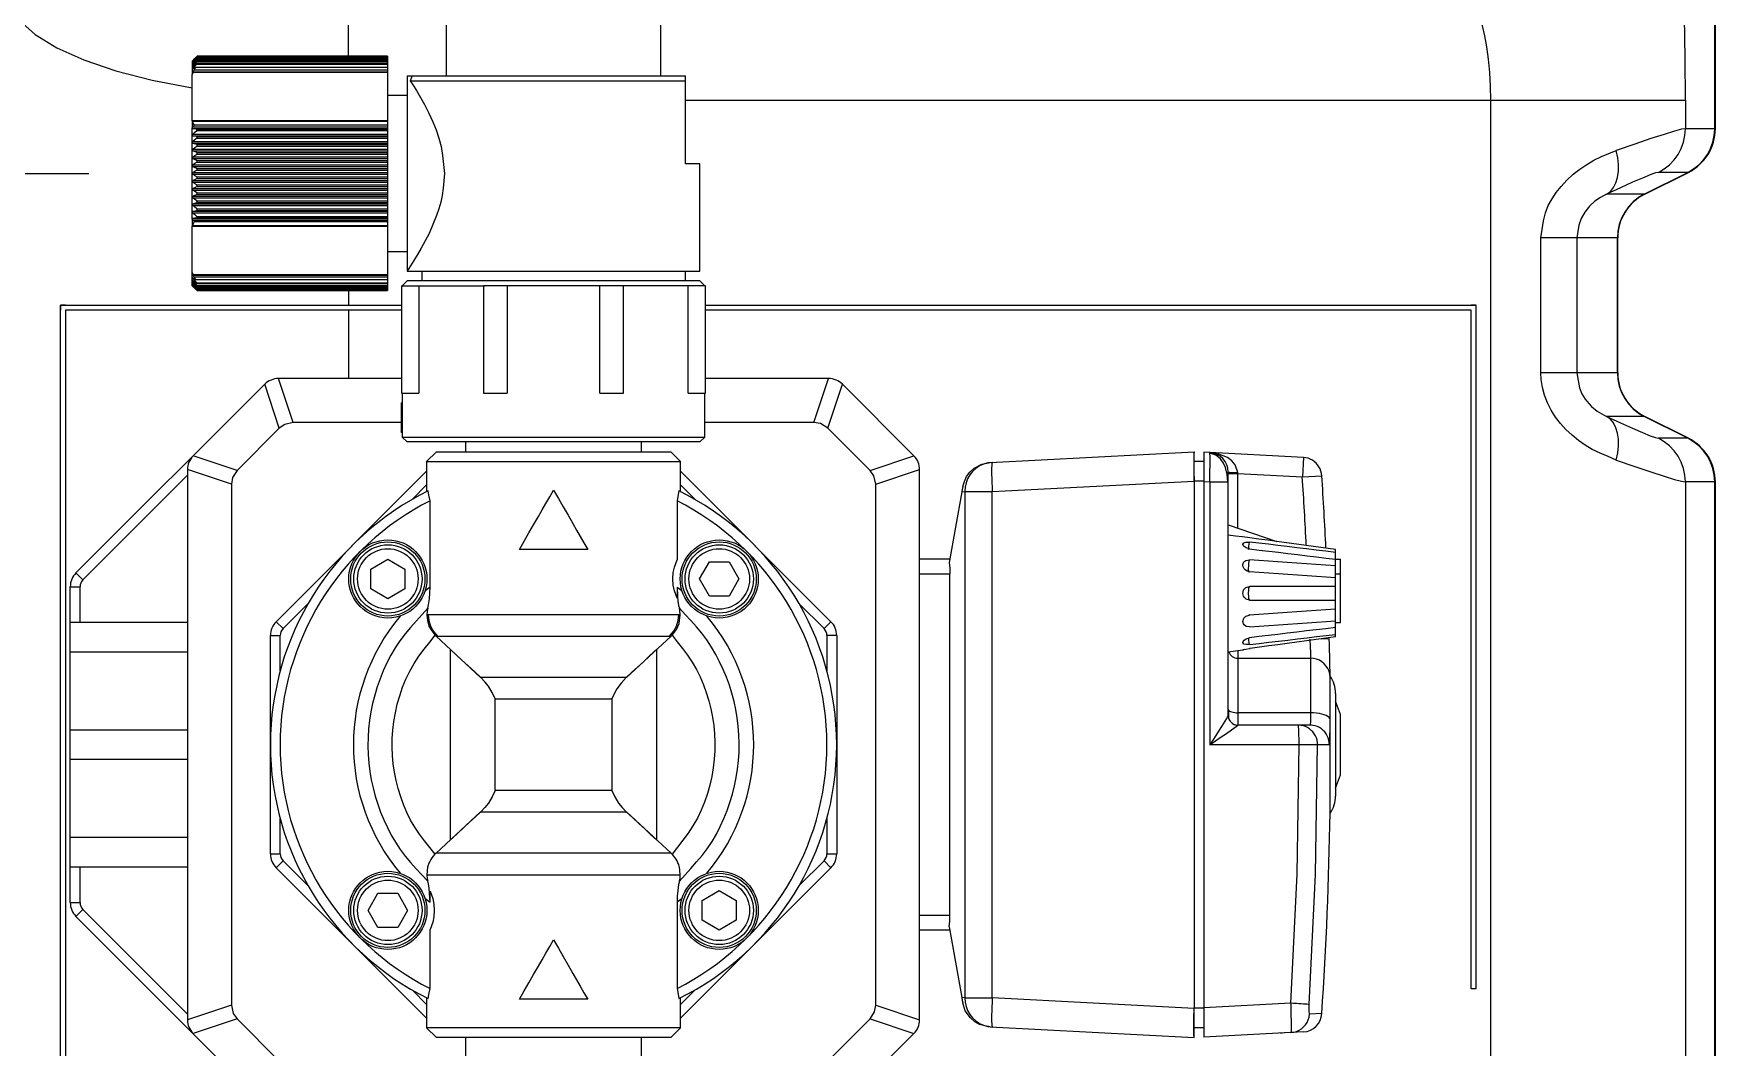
# Model space of a CAD drawing. Units: millimetres at full size. Extents: x -2744 to 2564, y -1956 to 1957.
# Drawn here: x 671.2 to 843.4, y -1596.3 to -1492.4 of the extents above; entities that cross this region are included whole.
import ezdxf

# ---------------------------------------------------------------- set-up
doc = ezdxf.new("R2010")
doc.units = ezdxf.units.MM
doc.header["$LTSCALE"] = 7
doc.linetypes.add('USER2', pattern=[50.8, 31.75, -6.35, 6.35, -6.35])
doc.layers.add('0-1_LY_1', color=7, linetype='Continuous')

msp = doc.modelspace()

# ---------------------------------------------------------------- linework, layer by layer
at = {"layer": '0-1_LY_1'}
for p, q in [((843.343, -1502.173), (843.343, -1459.07)), ((843.407, -1502.173), (843.407, -1459.07)), ((713.407, -1487.263), (713.407, -1496.763)), ((735.407, -1496.763), (735.407, -1487.263)), ((703.407, -1494.792), (703.407, -1490.116)), ((687.907, -1494.763), (687.407, -1495.263)), ((687.857, -1494.849), (707.407, -1494.849)), ((687.857, -1494.942), (707.407, -1494.942)), ((687.857, -1495.093), (707.407, -1495.093)), ((707.407, -1495.023), (687.905, -1495.023)), ((707.407, -1494.763), (687.907, -1494.763)), ((707.407, -1494.792), (687.907, -1494.792)), ((707.407, -1494.879), (687.907, -1494.879)), ((707.407, -1494.763), (707.407, -1518.763)), ((687.407, -1495.263), (687.407, -1496.613)), ((687.407, -1501.357), (687.407, -1496.613)), ((687.455, -1496.088), (687.415, -1496.108)), ((687.455, -1496.421), (687.418, -1496.437)), ((687.455, -1495.219), (687.461, -1495.219)), ((687.503, -1496.392), (707.407, -1496.392)), ((707.407, -1496.175), (687.603, -1496.175)), ((687.748, -1495.886), (707.407, -1495.886)), ((687.857, -1495.3), (707.407, -1495.3)), ((687.907, -1495.487), (687.902, -1495.481)), ((707.407, -1495.481), (687.902, -1495.481)), ((687.907, -1495.228), (687.904, -1495.224)), ((707.407, -1495.224), (687.904, -1495.224)), ((709.407, -1496.763), (709.407, -1516.763)), ((709.407, -1496.763), (737.907, -1496.763)), ((709.736, -1497.263), (737.907, -1497.263)), ((709.407, -1498.763), (707.407, -1498.763)), ((737.907, -1499.244), (840.333, -1499.244)), ((820.398, -1655.263), (820.398, -1499.244)), ((840.333, -1499.244), (840.333, -1502.173)), ((707.407, -1501.357), (687.407, -1501.357)), ((687.429, -1501.409), (707.407, -1501.409)), ((687.455, -1501.988), (707.407, -1501.988)), ((707.407, -1501.83), (687.62, -1501.83)), ((687.407, -1511.44), (687.407, -1502.085)), ((687.455, -1502.144), (707.407, -1502.144)), ((687.455, -1502.733), (707.407, -1502.733)), ((687.455, -1502.893), (707.407, -1502.893)), ((687.455, -1503.498), (707.407, -1503.498)), ((687.455, -1503.662), (707.407, -1503.662)), ((687.81, -1502.199), (707.407, -1502.199)), ((687.857, -1502.367), (707.407, -1502.367)), ((687.857, -1502.988), (707.407, -1502.988)), ((687.857, -1503.153), (707.407, -1503.153)), ((707.407, -1502.335), (687.885, -1502.335)), ((843.407, -1502.173), (840.333, -1502.173)), ((687.455, -1504.279), (707.407, -1504.279)), ((687.455, -1504.445), (707.407, -1504.445)), ((687.455, -1505.071), (707.407, -1505.071)), ((687.455, -1505.24), (707.407, -1505.24)), ((687.857, -1503.956), (707.407, -1503.956)), ((687.857, -1504.602), (707.407, -1504.602)), ((687.857, -1504.773), (707.407, -1504.773)), ((687.857, -1505.427), (707.407, -1505.427)), ((687.455, -1505.872), (707.407, -1505.872)), ((687.455, -1506.042), (707.407, -1506.042)), ((687.455, -1506.678), (707.407, -1506.678)), ((687.455, -1506.848), (707.407, -1506.848)), ((687.857, -1505.6), (707.407, -1505.6)), ((687.857, -1506.433), (707.407, -1506.433)), ((739.407, -1505.763), (737.907, -1505.763)), ((739.407, -1516.763), (739.407, -1505.763)), ((836.171, -1508.881), (840.644, -1506.645)), ((840.644, -1506.645), (837.578, -1506.645)), ((687.455, -1507.483), (707.407, -1507.483)), ((687.455, -1507.653), (707.407, -1507.653)), ((687.455, -1508.286), (707.407, -1508.286)), ((687.455, -1508.454), (707.407, -1508.454)), ((687.857, -1507.267), (707.407, -1507.267)), ((687.857, -1507.925), (707.407, -1507.925)), ((687.857, -1508.098), (707.407, -1508.098)), ((687.857, -1508.752), (707.407, -1508.752)), ((836.171, -1508.881), (832.266, -1508.881)), ((687.455, -1509.08), (707.407, -1509.08)), ((687.455, -1509.247), (707.407, -1509.247)), ((687.455, -1509.864), (707.407, -1509.864)), ((687.455, -1510.028), (707.407, -1510.028)), ((687.455, -1510.632), (707.407, -1510.632)), ((687.857, -1508.923), (707.407, -1508.923)), ((687.857, -1509.569), (707.407, -1509.569)), ((687.857, -1509.738), (707.407, -1509.738)), ((687.857, -1510.373), (707.407, -1510.373)), ((687.857, -1510.538), (707.407, -1510.538)), ((687.407, -1518.263), (687.407, -1512.169)), ((687.407, -1512.169), (707.407, -1512.169)), ((707.407, -1512.117), (687.429, -1512.117)), ((687.455, -1510.792), (707.407, -1510.792)), ((687.455, -1511.382), (707.407, -1511.382)), ((687.62, -1511.696), (707.407, -1511.696)), ((707.407, -1511.327), (687.81, -1511.327)), ((687.885, -1511.19), (707.407, -1511.19)), ((825.534, -1527.173), (825.534, -1513.353)), ((833.407, -1513.353), (825.534, -1513.353)), ((829.234, -1513.353), (829.234, -1527.173)), ((833.375, -1527.173), (833.375, -1513.353)), ((833.407, -1527.173), (833.407, -1513.353)), ((707.407, -1514.763), (709.407, -1514.763)), ((687.407, -1517.099), (687.418, -1517.089)), ((687.407, -1517.425), (687.415, -1517.418)), ((687.418, -1517.089), (687.455, -1517.104)), ((687.455, -1517.179), (707.407, -1517.179)), ((687.455, -1517.501), (687.547, -1517.501)), ((707.407, -1517.134), (687.503, -1517.134)), ((687.603, -1517.351), (707.407, -1517.351)), ((709.407, -1516.763), (739.407, -1516.763)), ((710.907, -1516.763), (710.907, -1517.763)), ((737.907, -1517.763), (737.907, -1516.763)), ((687.907, -1518.763), (687.407, -1518.263)), ((687.455, -1517.772), (687.525, -1517.772)), ((687.455, -1517.988), (687.506, -1517.988)), ((687.455, -1518.15), (687.489, -1518.15)), ((687.455, -1518.256), (687.475, -1518.256)), ((687.455, -1518.306), (687.461, -1518.306)), ((707.407, -1517.64), (687.748, -1517.64)), ((687.857, -1517.962), (707.407, -1517.962)), ((687.857, -1518.021), (687.902, -1518.045)), ((687.857, -1518.225), (707.407, -1518.225)), ((687.857, -1518.433), (707.407, -1518.433)), ((687.857, -1518.584), (707.407, -1518.584)), ((687.857, -1518.677), (707.407, -1518.677)), ((687.857, -1518.712), (687.882, -1518.712)), ((687.902, -1518.045), (687.907, -1518.039)), ((687.902, -1518.045), (707.407, -1518.045)), ((687.904, -1518.302), (687.907, -1518.298)), ((687.904, -1518.302), (707.407, -1518.302)), ((687.905, -1518.503), (687.907, -1518.501)), ((687.905, -1518.503), (707.407, -1518.503)), ((687.907, -1518.647), (707.407, -1518.647)), ((687.907, -1518.734), (707.407, -1518.734)), ((687.907, -1518.763), (707.407, -1518.763)), ((703.407, -1518.763), (703.407, -1520.263)), ((708.837, -1518.263), (717.341, -1518.263)), ((708.837, -1518.263), (708.837, -1529.263)), ((709.407, -1517.763), (708.907, -1518.263)), ((739.407, -1517.763), (709.407, -1517.763)), ((710.612, -1518.263), (710.612, -1529.263)), ((717.226, -1518.263), (717.226, -1529.263)), ((731.589, -1518.263), (717.226, -1518.263)), ((719.649, -1518.263), (719.649, -1529.263)), ((729.166, -1529.263), (729.166, -1518.263)), ((738.203, -1529.263), (738.203, -1518.263)), ((739.907, -1518.263), (739.407, -1517.763)), ((673.907, -1520.263), (708.837, -1520.263)), ((673.907, -1648.263), (673.907, -1520.263)), ((703.407, -1520.763), (703.407, -1527.763)), ((739.978, -1520.263), (818.907, -1520.263)), ((818.407, -1520.763), (739.978, -1520.763)), ((818.407, -1590.263), (818.407, -1520.763)), ((818.907, -1590.263), (818.907, -1520.263)), ((697.736, -1532.263), (696.236, -1527.763)), ((708.837, -1527.763), (696.236, -1527.763)), ((752.579, -1527.763), (739.978, -1527.763)), ((751.079, -1532.263), (752.579, -1527.763)), ((833.407, -1527.173), (825.534, -1527.173)), ((675.493, -1547.677), (694.822, -1528.349)), ((696.322, -1532.849), (694.822, -1528.349)), ((708.837, -1529.263), (710.612, -1529.263)), ((708.907, -1529.263), (708.907, -1533.763)), ((717.226, -1529.263), (719.649, -1529.263)), ((738.203, -1529.263), (739.978, -1529.263)), ((739.907, -1533.763), (739.907, -1529.263)), ((752.493, -1532.849), (753.993, -1528.349)), ((761.322, -1535.677), (753.993, -1528.349)), ((708.807, -1530.263), (708.907, -1530.263)), ((708.807, -1530.263), (708.807, -1533.263)), ((696.322, -1532.849), (691.993, -1537.177)), ((708.907, -1532.263), (697.736, -1532.263)), ((751.079, -1532.263), (739.907, -1532.263)), ((756.822, -1537.177), (752.493, -1532.849)), ((836.171, -1531.645), (832.266, -1531.645)), ((840.588, -1533.881), (836.131, -1531.645)), ((840.644, -1533.881), (836.171, -1531.645)), ((708.807, -1533.263), (708.885, -1533.071)), ((708.807, -1533.263), (708.907, -1533.263)), ((708.907, -1533.763), (739.907, -1533.763)), ((708.907, -1533.763), (709.407, -1534.263)), ((739.407, -1534.263), (709.407, -1534.263)), ((715.407, -1534.263), (715.407, -1535.263)), ((733.407, -1535.263), (733.407, -1534.263)), ((739.407, -1534.263), (739.907, -1533.763)), ((840.644, -1533.881), (837.578, -1533.881)), ((691.993, -1537.177), (687.493, -1535.677)), ((712.407, -1535.263), (711.407, -1536.263)), ((711.407, -1536.263), (737.407, -1536.263)), ((711.407, -1536.263), (711.407, -1539.34)), ((712.407, -1535.263), (736.407, -1535.263)), ((737.407, -1536.263), (736.407, -1535.263)), ((737.407, -1539.34), (737.407, -1536.263)), ((756.822, -1537.177), (761.322, -1535.677)), ((769.115, -1536.358), (790.007, -1535.263)), ((791.007, -1536.263), (790.007, -1536.263)), ((801.207, -1535.85), (791.007, -1535.315)), ((801.207, -1535.85), (801.103, -1537.847)), ((676.2, -1548.384), (686.907, -1537.677)), ((686.907, -1537.091), (686.907, -1593.434)), ((691.407, -1538.591), (686.907, -1537.091)), ((695.993, -1552.665), (711.407, -1537.251)), ((757.407, -1538.591), (761.907, -1537.091)), ((761.907, -1593.434), (761.907, -1537.091)), ((794.507, -1543.099), (794.507, -1537.501)), ((794.507, -1537.501), (801.103, -1537.847)), ((801.103, -1537.847), (803.098, -1537.716)), ((691.407, -1538.591), (691.407, -1591.934)), ((709.947, -1540.125), (711.407, -1538.665)), ((737.407, -1538.665), (738.868, -1540.125)), ((757.407, -1591.934), (757.407, -1538.591)), ((766.225, -1539.357), (764.946, -1546.611)), ((766.225, -1539.357), (766.518, -1539.342)), ((766.518, -1539.342), (766.518, -1591.184)), ((766.518, -1539.342), (769.342, -1539.342)), ((769.342, -1539.342), (790.007, -1538.259)), ((790.007, -1538.259), (790.007, -1592.267)), ((791.007, -1538.263), (790.007, -1538.263)), ((791.007, -1538.311), (791.612, -1538.343)), ((791.007, -1538.311), (791.007, -1592.215)), ((791.612, -1538.343), (791.612, -1565.263)), ((791.612, -1538.343), (793.507, -1538.343)), ((793.507, -1562.267), (793.507, -1538.343)), ((843.407, -1538.353), (840.333, -1538.353)), ((843.343, -1635.263), (843.343, -1538.353)), ((843.407, -1635.263), (843.407, -1538.353)), ((793.507, -1542.763), (798.507, -1544.445)), ((795.012, -1544.744), (795.051, -1544.631)), ((795.035, -1544.847), (795.012, -1544.744)), ((804.507, -1545.263), (798.507, -1544.445)), ((705.687, -1547.282), (707.437, -1546.272)), ((707.437, -1546.272), (709.187, -1547.282)), ((727.907, -1545.263), (720.907, -1545.263)), ((739.357, -1548.292), (740.368, -1546.542)), ((740.368, -1546.542), (742.388, -1546.542)), ((742.388, -1546.542), (743.399, -1548.292)), ((765.007, -1546.263), (761.907, -1546.263)), ((795.012, -1546.866), (795.031, -1546.717)), ((795.031, -1546.717), (795.115, -1546.548)), ((804.507, -1546.263), (804.507, -1545.263)), ((804.507, -1554.208), (804.507, -1546.262)), ((804.507, -1546.263), (805.007, -1546.263)), ((805.007, -1552.763), (805.007, -1546.263)), ((676.2, -1548.384), (675.493, -1547.677)), ((705.687, -1549.303), (705.687, -1547.282)), ((709.187, -1547.282), (709.187, -1549.303)), ((740.368, -1550.042), (739.357, -1548.292)), ((743.399, -1548.292), (742.388, -1550.042)), ((761.907, -1547.763), (765.007, -1547.763)), ((795.682, -1547.537), (795.638, -1547.608)), ((804.507, -1547.763), (805.007, -1547.763)), ((674.907, -1549.091), (675.907, -1549.091)), ((674.907, -1581.434), (674.907, -1549.091)), ((675.907, -1552.763), (675.907, -1549.091)), ((707.437, -1550.313), (705.687, -1549.303)), ((709.187, -1549.303), (707.437, -1550.313)), ((737.057, -1549.131), (737.057, -1550.264)), ((742.388, -1550.042), (740.368, -1550.042)), ((795.012, -1549.763), (795.093, -1549.42)), ((795.067, -1550.05), (795.012, -1549.763)), ((696.7, -1553.372), (699.27, -1550.802)), ((737.394, -1551.949), (711.421, -1551.949)), ((749.545, -1550.802), (752.115, -1553.372)), ((795.638, -1551.918), (795.682, -1551.988)), ((686.907, -1552.763), (674.907, -1552.763)), ((695.993, -1552.665), (696.7, -1553.372)), ((795.065, -1552.897), (795.012, -1552.66)), ((804.507, -1552.763), (805.007, -1552.763)), ((695.407, -1554.079), (696.407, -1554.079)), ((695.407, -1576.447), (695.407, -1554.079)), ((696.407, -1557.713), (696.407, -1554.079)), ((712.373, -1554.154), (716.942, -1558.372)), ((712.53, -1554.154), (736.442, -1554.154)), ((731.873, -1558.372), (736.442, -1554.154)), ((753.407, -1554.079), (752.407, -1554.079)), ((752.407, -1554.079), (752.407, -1557.713)), ((753.407, -1554.079), (753.407, -1576.447)), ((795.012, -1554.781), (795.03, -1554.691)), ((795.121, -1554.952), (795.012, -1554.781)), ((795.682, -1555.423), (795.752, -1555.414)), ((803.017, -1554.416), (803.862, -1554.394)), ((674.907, -1555.763), (686.907, -1555.763)), ((713.824, -1555.494), (713.824, -1575.032)), ((734.991, -1575.032), (734.991, -1555.494)), ((793.507, -1555.763), (795.012, -1555.558)), ((794.507, -1555.626), (794.507, -1563.263)), ((795.012, -1555.558), (795.038, -1555.551)), ((795.035, -1555.551), (795.012, -1555.558)), ((795.133, -1555.527), (795.035, -1555.551)), ((731.848, -1558.372), (716.967, -1558.372)), ((803.949, -1558.347), (803.942, -1557.862)), ((803.949, -1572.263), (803.949, -1558.263)), ((718.426, -1560.576), (730.389, -1560.576)), ((718.426, -1569.949), (718.426, -1560.576)), ((730.389, -1560.576), (730.389, -1569.949)), ((804.507, -1560.006), (804.507, -1570.52)), ((801.949, -1561.99), (794.507, -1561.99)), ((805.007, -1562.186), (804.507, -1560.812)), ((805.007, -1568.339), (805.007, -1562.186)), ((686.907, -1563.763), (674.907, -1563.763)), ((801.882, -1563.263), (794.507, -1563.263)), ((803.881, -1565.263), (791.612, -1565.263)), ((674.907, -1566.763), (686.907, -1566.763)), ((804.507, -1569.713), (805.007, -1568.34)), ((730.389, -1569.949), (718.426, -1569.949)), ((716.942, -1572.154), (712.373, -1576.372)), ((716.967, -1572.154), (731.848, -1572.154)), ((736.442, -1576.372), (731.873, -1572.154)), ((696.407, -1576.447), (696.407, -1572.813)), ((752.407, -1572.813), (752.407, -1576.447)), ((686.907, -1574.763), (674.907, -1574.763)), ((674.907, -1577.763), (686.907, -1577.763)), ((675.907, -1581.434), (675.907, -1577.763)), ((695.407, -1576.447), (696.407, -1576.447)), ((696.7, -1577.154), (695.993, -1577.861)), ((699.27, -1579.723), (696.7, -1577.154)), ((736.442, -1576.372), (712.373, -1576.372)), ((737.394, -1578.573), (737.298, -1577.773)), ((752.115, -1577.154), (749.545, -1579.723)), ((752.407, -1576.447), (753.407, -1576.447)), ((711.407, -1593.275), (695.993, -1577.861)), ((711.503, -1577.824), (711.421, -1578.576)), ((711.421, -1578.576), (737.394, -1578.576)), ((708.447, -1580.483), (709.458, -1582.233)), ((711.758, -1581.395), (711.758, -1580.262)), ((739.628, -1581.223), (741.378, -1580.213)), ((739.628, -1583.244), (739.628, -1581.223)), ((741.378, -1580.213), (743.128, -1581.223)), ((743.128, -1581.223), (743.128, -1583.244)), ((674.907, -1581.434), (675.907, -1581.434)), ((675.493, -1582.849), (676.2, -1582.142)), ((675.493, -1582.849), (694.822, -1602.177)), ((686.907, -1592.849), (676.2, -1582.142)), ((709.458, -1582.233), (708.447, -1583.983)), ((765.007, -1582.763), (761.907, -1582.763)), ((708.447, -1583.983), (706.427, -1583.983)), ((741.378, -1584.254), (739.628, -1583.244)), ((743.128, -1583.244), (741.378, -1584.254)), ((765.007, -1584.263), (761.907, -1584.263)), ((764.946, -1583.915), (766.225, -1591.169)), ((711.407, -1591.861), (709.947, -1590.4)), ((711.407, -1591.186), (711.407, -1594.263)), ((727.907, -1591.325), (720.907, -1591.325)), ((738.868, -1590.4), (737.407, -1591.861)), ((737.407, -1594.263), (737.407, -1591.186)), ((766.518, -1591.184), (769.342, -1591.184)), ((818.907, -1590.263), (818.407, -1590.263)), ((691.407, -1591.934), (686.907, -1593.434)), ((757.407, -1591.934), (761.907, -1593.434)), ((791.007, -1592.263), (790.007, -1592.263)), ((799.926, -1591.747), (791.007, -1592.215)), ((803.103, -1592.81), (801.826, -1592.877)), ((691.993, -1593.349), (687.493, -1594.849)), ((691.993, -1593.349), (696.322, -1597.677)), ((737.407, -1594.263), (711.407, -1594.263)), ((711.407, -1594.263), (712.407, -1595.263)), ((736.407, -1595.263), (737.407, -1594.263)), ((752.493, -1597.677), (756.822, -1593.349)), ((753.993, -1602.177), (761.322, -1594.849)), ((756.822, -1593.349), (761.322, -1594.849)), ((769.115, -1594.168), (790.007, -1595.263)), ((791.007, -1594.263), (790.007, -1594.263)), ((801.212, -1594.676), (791.007, -1595.21)), ((736.407, -1595.263), (712.407, -1595.263)), ((715.407, -1595.263), (715.407, -1597.263)), ((733.407, -1597.263), (733.407, -1595.263))]:
    msp.add_line(p, q, dxfattribs=at)
at = {"layer": '0-1_LY_1', "linetype": 'USER2'}
msp.add_line((365.669, -1506.763), (687.407, -1506.763), dxfattribs=at)
at = {"layer": '0-1_LY_1'}
for points in [[(840.333, -1499.244), (840.309, -1494.946), (840.235, -1490.737), (840.113, -1486.703), (839.946, -1482.928), (839.738, -1479.489), (839.492, -1476.458), (839.214, -1473.897), (838.909, -1471.86)], [(668.407, -1488.06), (668.735, -1489.588), (669.713, -1491.086), (671.322, -1492.528), (673.533, -1493.887), (676.303, -1495.136), (679.581, -1496.253), (683.306, -1497.216), (687.407, -1498.007)], [(820.398, -1499.244), (820.373, -1497.812), (820.299, -1496.408), (820.177, -1495.064), (820.01, -1493.805), (819.802, -1492.659), (819.556, -1491.649), (819.278, -1490.795), (818.973, -1490.116)], [(687.455, -1495.219), (687.679, -1494.993), (687.857, -1494.813), (687.893, -1494.778), (687.907, -1494.763)], [(687.857, -1494.836), (687.63, -1495.055), (687.455, -1495.225)], [(687.455, -1495.27), (687.679, -1495.035), (687.857, -1494.849)], [(687.857, -1494.918), (687.63, -1495.126), (687.455, -1495.287)], [(687.455, -1495.376), (687.679, -1495.134), (687.857, -1494.942)], [(687.857, -1495.056), (687.63, -1495.253), (687.455, -1495.406)], [(687.455, -1495.538), (687.679, -1495.29), (687.857, -1495.093)], [(687.907, -1494.792), (687.888, -1494.807), (687.857, -1494.836)], [(687.857, -1494.849), (687.895, -1494.808), (687.907, -1494.792)], [(687.907, -1494.88), (687.888, -1494.891), (687.857, -1494.918)], [(687.857, -1494.942), (687.895, -1494.899), (687.907, -1494.88)], [(687.907, -1495.025), (687.888, -1495.032), (687.857, -1495.056)], [(687.857, -1495.093), (687.895, -1495.047), (687.907, -1495.025)], [(687.407, -1495.27), (687.426, -1495.25), (687.455, -1495.219)], [(687.455, -1495.225), (687.419, -1495.26), (687.407, -1495.27)], [(687.407, -1495.326), (687.426, -1495.302), (687.455, -1495.27), (687.475, -1495.27)], [(687.455, -1495.287), (687.419, -1495.319), (687.407, -1495.326)], [(687.407, -1495.438), (687.426, -1495.41), (687.439, -1495.394), (687.455, -1495.376), (687.489, -1495.376)], [(687.455, -1495.406), (687.419, -1495.434), (687.407, -1495.438)], [(687.407, -1495.604), (687.433, -1495.563), (687.455, -1495.538), (687.506, -1495.538)], [(687.455, -1495.579), (687.419, -1495.604), (687.407, -1495.604)], [(687.407, -1495.826), (687.414, -1495.808), (687.429, -1495.787), (687.455, -1495.754), (687.525, -1495.754)], [(687.455, -1495.807), (687.419, -1495.829), (687.407, -1495.826)], [(687.415, -1496.108), (687.407, -1496.1), (687.426, -1496.062), (687.455, -1496.024), (687.547, -1496.024)], [(687.418, -1496.437), (687.407, -1496.427), (687.426, -1496.385), (687.455, -1496.347), (707.407, -1496.347)], [(687.503, -1496.392), (687.454, -1496.502), (687.407, -1496.613)], [(687.857, -1495.252), (687.63, -1495.436), (687.455, -1495.579)], [(687.455, -1495.754), (687.679, -1495.501), (687.857, -1495.3)], [(687.857, -1495.504), (687.63, -1495.675), (687.455, -1495.807)], [(687.455, -1496.024), (687.679, -1495.768), (687.857, -1495.564), (707.407, -1495.564)], [(687.748, -1495.886), (687.602, -1495.987), (687.455, -1496.088)], [(687.455, -1496.347), (687.538, -1496.251), (687.603, -1496.175)], [(687.503, -1496.392), (687.476, -1496.408), (687.455, -1496.421)], [(687.748, -1495.886), (687.674, -1496.03), (687.603, -1496.175)], [(687.904, -1495.224), (687.888, -1495.23), (687.857, -1495.252)], [(687.857, -1495.3), (687.895, -1495.253), (687.907, -1495.228)], [(687.902, -1495.481), (687.888, -1495.484), (687.857, -1495.504)], [(687.857, -1495.564), (687.895, -1495.515), (687.907, -1495.487)], [(709.907, -1496.763), (709.858, -1496.918), (709.736, -1497.263)], [(737.907, -1505.763), (737.907, -1497.263), (737.907, -1496.971), (737.907, -1496.763)], [(709.736, -1497.263), (710.055, -1497.769), (710.371, -1498.276), (710.786, -1498.979), (711.18, -1499.693), (711.624, -1500.571), (712.036, -1501.466), (712.377, -1502.293), (712.668, -1503.136), (712.89, -1503.997), (713.036, -1504.912), (713.131, -1505.838), (713.227, -1506.763)], [(687.407, -1501.357), (687.407, -1501.764), (687.407, -1502.085)], [(687.429, -1501.409), (687.412, -1501.388), (687.407, -1501.357)], [(687.407, -1502.085), (687.426, -1502.026), (687.455, -1501.988)], [(687.62, -1501.83), (687.51, -1501.593), (687.429, -1501.409)], [(687.455, -1501.988), (687.547, -1501.9), (687.62, -1501.83)], [(687.455, -1502.144), (687.419, -1502.123), (687.407, -1502.085)], [(687.407, -1502.83), (687.426, -1502.769), (687.455, -1502.733)], [(687.455, -1502.893), (687.419, -1502.87), (687.407, -1502.83)], [(687.407, -1503.593), (687.426, -1503.533), (687.455, -1503.498)], [(687.455, -1503.662), (687.419, -1503.635), (687.407, -1503.593)], [(687.455, -1502.144), (687.632, -1502.171), (687.81, -1502.199)], [(687.455, -1502.733), (687.679, -1502.529), (687.857, -1502.367)], [(687.857, -1502.988), (687.63, -1502.935), (687.455, -1502.893)], [(687.857, -1503.153), (687.656, -1503.325), (687.455, -1503.498)], [(687.857, -1503.788), (687.63, -1503.717), (687.455, -1503.662)], [(687.885, -1502.335), (687.842, -1502.259), (687.81, -1502.199)], [(687.857, -1502.367), (687.874, -1502.35), (687.885, -1502.335)], [(687.907, -1503.055), (687.888, -1503.005), (687.857, -1502.988)], [(687.857, -1503.153), (687.895, -1503.104), (687.907, -1503.055)], [(840.333, -1502.173), (839.949, -1502.238), (839.223, -1502.433), (838.17, -1502.754), (836.806, -1503.196), (835.157, -1503.751), (833.25, -1504.409)], [(836.131, -1508.881), (840.588, -1506.645), (841.182, -1506.294), (841.722, -1505.864), (842.197, -1505.363), (842.599, -1504.801), (842.92, -1504.189), (843.154, -1503.539), (843.296, -1502.862), (843.343, -1502.173)], [(837.578, -1506.645), (838.172, -1506.294), (838.712, -1505.864), (839.187, -1505.363), (839.589, -1504.801), (839.91, -1504.189), (840.144, -1503.539), (840.286, -1502.862), (840.333, -1502.173)], [(687.407, -1504.372), (687.426, -1504.312), (687.455, -1504.279)], [(687.455, -1504.445), (687.419, -1504.415), (687.407, -1504.372)], [(687.407, -1505.162), (687.426, -1505.103), (687.455, -1505.071)], [(687.455, -1505.24), (687.419, -1505.207), (687.407, -1505.162)], [(687.455, -1504.279), (687.679, -1504.099), (687.857, -1503.956)], [(687.857, -1504.602), (687.63, -1504.514), (687.455, -1504.445)], [(687.455, -1505.071), (687.679, -1504.905), (687.857, -1504.773)], [(687.857, -1505.427), (687.63, -1505.322), (687.455, -1505.24)], [(687.907, -1503.86), (687.888, -1503.807), (687.857, -1503.788), (707.407, -1503.788)], [(687.857, -1503.956), (687.895, -1503.91), (687.907, -1503.86)], [(687.907, -1504.679), (687.888, -1504.624), (687.857, -1504.602)], [(687.857, -1504.773), (687.895, -1504.729), (687.907, -1504.679)], [(687.907, -1505.509), (687.888, -1505.452), (687.857, -1505.427)], [(825.534, -1513.353), (825.662, -1512.489), (825.79, -1511.625), (825.994, -1510.783), (826.294, -1510.05), (826.681, -1509.352), (827.116, -1508.697), (827.6, -1508.079), (828.199, -1507.436), (828.852, -1506.845), (829.522, -1506.323), (830.226, -1505.847), (830.973, -1505.405), (831.75, -1505.018), (832.497, -1504.706), (833.25, -1504.409)], [(832.266, -1508.881), (832.651, -1508.596), (832.972, -1508.209), (833.222, -1507.729), (833.394, -1507.168), (833.484, -1506.539), (833.49, -1505.859), (833.411, -1505.143), (833.25, -1504.409)], [(687.407, -1505.961), (687.426, -1505.902), (687.455, -1505.872)], [(687.455, -1506.042), (687.419, -1506.007), (687.407, -1505.961)], [(687.407, -1506.763), (687.426, -1506.705), (687.455, -1506.678)], [(687.455, -1506.848), (687.419, -1506.81), (687.407, -1506.763)], [(687.455, -1505.872), (687.679, -1505.721), (687.857, -1505.6)], [(687.857, -1506.259), (687.63, -1506.137), (687.455, -1506.042)], [(687.455, -1506.678), (687.679, -1506.541), (687.857, -1506.433)], [(687.857, -1507.093), (687.63, -1506.955), (687.455, -1506.848)], [(687.857, -1505.6), (687.895, -1505.558), (687.907, -1505.509)], [(687.907, -1506.344), (687.888, -1506.286), (687.857, -1506.259), (707.407, -1506.259)], [(687.857, -1506.433), (687.895, -1506.393), (687.907, -1506.344)], [(687.907, -1507.182), (687.888, -1507.122), (687.857, -1507.093), (707.407, -1507.093)], [(687.857, -1507.267), (687.895, -1507.229), (687.907, -1507.182)], [(713.227, -1506.763), (713.164, -1507.512), (713.101, -1508.261), (713.004, -1509.005), (712.855, -1509.706), (712.657, -1510.397), (712.422, -1511.079), (712.06, -1512), (711.654, -1512.901), (711.266, -1513.671), (710.851, -1514.428), (710.488, -1515.054), (710.112, -1515.673), (709.596, -1516.479), (709.407, -1516.763)], [(837.578, -1506.645), (837.29, -1506.71), (836.746, -1506.905), (835.956, -1507.226), (834.933, -1507.668), (833.696, -1508.223), (832.266, -1508.881)], [(687.407, -1507.565), (687.426, -1507.509), (687.455, -1507.483)], [(687.455, -1507.653), (687.419, -1507.613), (687.407, -1507.565)], [(687.407, -1508.363), (687.426, -1508.309), (687.455, -1508.286)], [(687.455, -1508.454), (687.419, -1508.411), (687.407, -1508.363)], [(687.455, -1507.483), (687.679, -1507.363), (687.857, -1507.267)], [(687.857, -1507.925), (687.63, -1507.772), (687.455, -1507.653)], [(687.455, -1508.286), (687.679, -1508.181), (687.857, -1508.098)], [(687.857, -1508.752), (687.63, -1508.584), (687.455, -1508.454)], [(687.907, -1508.017), (687.888, -1507.957), (687.857, -1507.925)], [(687.857, -1508.098), (687.895, -1508.064), (687.907, -1508.017)], [(687.907, -1508.847), (687.888, -1508.785), (687.857, -1508.752)], [(687.857, -1508.923), (687.895, -1508.892), (687.907, -1508.847)], [(832.266, -1508.881), (831.653, -1509.226), (831.062, -1509.6), (830.503, -1510.111), (830.034, -1510.716), (829.661, -1511.369), (829.411, -1512.068), (829.307, -1512.707), (829.234, -1513.353)], [(836.131, -1508.881), (835.537, -1509.232), (834.997, -1509.662), (834.522, -1510.163), (834.12, -1510.724), (833.799, -1511.336), (833.565, -1511.987), (833.423, -1512.663), (833.375, -1513.353)], [(687.407, -1509.154), (687.426, -1509.101), (687.455, -1509.08)], [(687.455, -1509.247), (687.419, -1509.202), (687.407, -1509.154)], [(687.407, -1509.933), (687.426, -1509.883), (687.455, -1509.864)], [(687.455, -1510.028), (687.419, -1509.981), (687.407, -1509.933)], [(687.407, -1510.696), (687.426, -1510.648), (687.455, -1510.632)], [(687.455, -1509.08), (687.679, -1508.993), (687.857, -1508.923)], [(687.857, -1509.569), (687.63, -1509.388), (687.455, -1509.247)], [(687.455, -1509.864), (687.679, -1509.794), (687.857, -1509.738)], [(687.857, -1510.373), (687.63, -1510.178), (687.455, -1510.028)], [(687.455, -1510.632), (687.679, -1510.58), (687.857, -1510.538)], [(687.907, -1509.666), (687.888, -1509.604), (687.857, -1509.569)], [(687.857, -1509.738), (687.895, -1509.71), (687.907, -1509.666)], [(687.907, -1510.471), (687.888, -1510.409), (687.857, -1510.373)], [(687.857, -1510.538), (687.895, -1510.513), (687.907, -1510.471)], [(687.455, -1510.792), (687.419, -1510.744), (687.407, -1510.696)], [(687.407, -1511.44), (687.426, -1511.395), (687.455, -1511.382)], [(687.407, -1511.44), (687.407, -1511.85), (687.407, -1512.169)], [(687.455, -1511.537), (687.419, -1511.488), (687.407, -1511.44)], [(687.407, -1512.169), (687.415, -1512.132), (687.429, -1512.117)], [(687.429, -1512.117), (687.532, -1511.882), (687.62, -1511.696)], [(687.455, -1510.792), (687.656, -1510.976), (687.857, -1511.159)], [(687.81, -1511.327), (687.632, -1511.354), (687.455, -1511.382)], [(687.62, -1511.696), (687.527, -1511.607), (687.455, -1511.537), (707.407, -1511.537)], [(687.81, -1511.327), (687.851, -1511.251), (687.885, -1511.19)], [(687.885, -1511.19), (687.87, -1511.172), (687.857, -1511.159), (707.407, -1511.159)], [(687.407, -1516.913), (687.454, -1517.024), (687.503, -1517.134)], [(687.455, -1517.179), (687.419, -1517.13), (687.407, -1517.099)], [(687.455, -1517.501), (687.419, -1517.454), (687.411, -1517.437), (687.407, -1517.425)], [(687.415, -1517.418), (687.426, -1517.421), (687.455, -1517.438)], [(687.455, -1517.104), (687.482, -1517.121), (687.503, -1517.134)], [(687.603, -1517.351), (687.52, -1517.254), (687.455, -1517.179)], [(687.455, -1517.438), (687.602, -1517.539), (687.748, -1517.64)], [(687.857, -1517.962), (687.63, -1517.703), (687.455, -1517.501)], [(687.603, -1517.351), (687.674, -1517.496), (687.748, -1517.64)], [(687.407, -1517.7), (687.426, -1517.7), (687.455, -1517.719)], [(687.455, -1517.772), (687.419, -1517.726), (687.407, -1517.7)], [(687.407, -1517.921), (687.426, -1517.925), (687.455, -1517.947)], [(687.455, -1517.988), (687.419, -1517.944), (687.407, -1517.921)], [(687.407, -1518.088), (687.426, -1518.096), (687.455, -1518.12)], [(687.455, -1518.15), (687.429, -1518.12), (687.419, -1518.108), (687.407, -1518.088)], [(687.407, -1518.2), (687.426, -1518.212), (687.455, -1518.238)], [(687.455, -1518.256), (687.419, -1518.216), (687.407, -1518.2)], [(687.407, -1518.256), (687.435, -1518.281), (687.455, -1518.3)], [(687.455, -1518.306), (687.419, -1518.269), (687.407, -1518.256)], [(687.455, -1517.719), (687.679, -1517.887), (687.857, -1518.021)], [(687.857, -1518.225), (687.63, -1517.97), (687.455, -1517.772)], [(687.455, -1517.947), (687.656, -1518.11), (687.857, -1518.273)], [(687.857, -1518.433), (687.63, -1518.182), (687.455, -1517.988)], [(687.455, -1518.12), (687.679, -1518.315), (687.857, -1518.469)], [(687.857, -1518.584), (687.63, -1518.339), (687.455, -1518.15)], [(687.455, -1518.238), (687.656, -1518.423), (687.857, -1518.608)], [(687.857, -1518.677), (687.63, -1518.44), (687.455, -1518.256)], [(687.455, -1518.3), (687.679, -1518.517), (687.857, -1518.689)], [(687.857, -1518.712), (687.63, -1518.484), (687.455, -1518.306)], [(687.907, -1518.039), (687.888, -1518.001), (687.857, -1517.962)], [(687.907, -1518.298), (687.888, -1518.263), (687.857, -1518.225)], [(687.857, -1518.273), (687.895, -1518.299), (687.904, -1518.302)], [(687.907, -1518.501), (687.888, -1518.47), (687.857, -1518.433)], [(687.857, -1518.469), (687.895, -1518.499), (687.905, -1518.503)], [(687.907, -1518.646), (687.888, -1518.619), (687.857, -1518.584)], [(687.857, -1518.608), (687.895, -1518.641), (687.907, -1518.646)], [(687.907, -1518.734), (687.888, -1518.71), (687.857, -1518.677)], [(687.857, -1518.689), (687.895, -1518.725), (687.907, -1518.734)], [(687.907, -1518.763), (687.897, -1518.752), (687.857, -1518.712)], [(729.166, -1529.263), (731.589, -1529.263), (731.589, -1518.263)], [(739.978, -1529.263), (739.978, -1518.263), (731.474, -1518.263)], [(674.407, -1520.263), (673.907, -1520.263), (673.907, -1520.763)], [(708.837, -1520.763), (674.407, -1520.763), (674.407, -1648.263)], [(818.907, -1520.763), (818.907, -1520.263), (818.407, -1520.263)], [(833.25, -1536.117), (832.426, -1535.764), (831.602, -1535.411), (830.798, -1535.019), (830.084, -1534.594), (829.402, -1534.115), (828.727, -1533.573), (828.094, -1532.984), (827.536, -1532.37), (827.031, -1531.712), (826.58, -1531.002), (826.199, -1530.25), (825.9, -1529.483), (825.685, -1528.69), (825.568, -1527.879), (825.534, -1527.173)], [(829.234, -1527.173), (829.338, -1527.948), (829.49, -1528.711), (829.739, -1529.318), (830.082, -1529.882), (830.226, -1530.078), (830.716, -1530.631), (831.288, -1531.096), (831.771, -1531.38), (832.266, -1531.645)], [(833.375, -1527.173), (833.423, -1527.862), (833.565, -1528.539), (833.799, -1529.189), (834.12, -1529.801), (834.522, -1530.363), (834.997, -1530.864), (835.537, -1531.294), (836.131, -1531.645)], [(697.736, -1532.263), (696.885, -1532.455), (696.322, -1532.849)], [(752.493, -1532.849), (751.756, -1532.383), (751.079, -1532.263)], [(833.25, -1536.117), (833.411, -1535.383), (833.49, -1534.667), (833.484, -1533.987), (833.394, -1533.358), (833.222, -1532.797), (832.972, -1532.317), (832.651, -1531.93), (832.266, -1531.645)], [(832.266, -1531.645), (833.696, -1532.303), (834.933, -1532.858), (835.956, -1533.299), (836.746, -1533.621), (837.29, -1533.816), (837.578, -1533.881)], [(840.333, -1538.353), (840.286, -1537.663), (840.144, -1536.987), (839.91, -1536.336), (839.589, -1535.724), (839.187, -1535.163), (838.712, -1534.662), (838.172, -1534.232), (837.578, -1533.881)], [(843.343, -1538.353), (843.296, -1537.663), (843.154, -1536.987), (842.92, -1536.336), (842.599, -1535.724), (842.197, -1535.163), (841.722, -1534.662), (841.182, -1534.232), (840.588, -1533.881)], [(766.318, -1538.833), (766.493, -1538.311), (766.701, -1537.807), (767.04, -1537.339), (767.479, -1536.948), (768.277, -1536.523), (769.115, -1536.358)], [(769.342, -1536.346), (768.894, -1536.404), (768.459, -1536.53), (768.048, -1536.72), (767.671, -1536.971), (767.336, -1537.276), (767.051, -1537.629), (766.822, -1538.022), (766.654, -1538.444), (766.552, -1538.888), (766.518, -1539.342)], [(769.342, -1536.346), (769.32, -1536.384), (769.301, -1536.495), (769.288, -1536.675), (769.28, -1536.921), (769.277, -1537.226), (769.28, -1537.583), (769.288, -1537.984), (769.301, -1538.418), (769.32, -1538.874), (769.342, -1539.342)], [(790.007, -1535.263), (789.982, -1535.53), (789.976, -1536.362), (789.986, -1537.29), (790.007, -1538.259)], [(790.007, -1538.259), (790.007, -1537.686), (790.007, -1537.113), (790.007, -1536.142), (790.007, -1535.492), (790.007, -1535.263)], [(791.007, -1535.315), (791.007, -1535.581), (791.007, -1536.413), (791.007, -1537.341), (791.007, -1538.311)], [(791.631, -1535.406), (791.622, -1535.362), (791.612, -1535.347)], [(793.507, -1537.344), (793.52, -1537.352), (793.556, -1537.36), (793.616, -1537.368), (793.698, -1537.375), (793.799, -1537.381), (793.918, -1537.386), (794.052, -1537.391), (794.196, -1537.394), (794.349, -1537.396), (794.505, -1537.396), (794.233, -1536.591), (793.89, -1536.182), (793.435, -1535.867), (792.548, -1535.497), (791.612, -1535.347)], [(791.612, -1538.343), (791.625, -1537.933), (791.637, -1537.531), (791.645, -1537.145), (791.651, -1536.781), (791.655, -1536.446), (791.655, -1536.147), (791.653, -1535.889), (791.648, -1535.677), (791.641, -1535.515), (791.631, -1535.406)], [(793.47, -1538.344), (793.39, -1537.602), (793.246, -1536.876), (793.037, -1536.426), (792.71, -1535.985), (792.239, -1535.618), (791.63, -1535.408)], [(803.098, -1537.716), (803.068, -1537.476), (803.009, -1537.242), (802.922, -1537.017), (802.809, -1536.804), (802.671, -1536.606), (802.51, -1536.426), (802.329, -1536.267), (802.129, -1536.131), (801.915, -1536.02), (801.689, -1535.935), (801.454, -1535.878), (801.215, -1535.85), (801.207, -1535.85)], [(833.25, -1536.117), (835.157, -1536.775), (836.806, -1537.33), (838.17, -1537.771), (839.223, -1538.093), (839.949, -1538.288), (840.333, -1538.353), (840.333, -1635.263)], [(691.993, -1537.177), (691.527, -1537.915), (691.407, -1538.591)], [(737.407, -1537.251), (752.822, -1552.665), (752.115, -1553.372)], [(757.407, -1538.591), (757.215, -1537.74), (756.822, -1537.177)], [(793.507, -1538.343), (793.507, -1537.57), (793.507, -1537.344)], [(793.507, -1537.501), (794.507, -1537.501), (794.505, -1537.396)], [(711.517, -1551.288), (711.607, -1550.936), (711.692, -1550.334), (711.73, -1549.732), (711.758, -1549.131), (711.758, -1540.283), (711.639, -1539.716), (711.562, -1539.263)], [(720.907, -1545.263), (721.394, -1544.42), (721.88, -1543.578), (722.367, -1542.735), (722.853, -1541.892), (723.242, -1541.219), (723.63, -1540.547), (724.019, -1539.874), (724.407, -1539.201), (724.901, -1540.056), (725.395, -1540.912), (725.889, -1541.767), (726.383, -1542.623), (726.764, -1543.283), (727.145, -1543.943), (727.526, -1544.603), (727.907, -1545.263)], [(737.253, -1539.263), (737.153, -1539.839), (737.057, -1540.283), (737.057, -1546.321)], [(766.318, -1538.833), (766.266, -1539.125), (766.225, -1539.357)], [(790.007, -1592.267), (769.342, -1591.184), (769.342, -1539.342)], [(798.507, -1544.445), (797.578, -1544.322), (796.648, -1544.199), (795.718, -1544.079), (794.981, -1543.988), (794.244, -1543.899), (793.507, -1543.81)], [(795.036, -1544.608), (795.033, -1544.628), (795.032, -1544.655), (795.03, -1544.714)], [(795.682, -1545.21), (795.341, -1545.113), (795.129, -1544.972), (795.035, -1544.847)], [(795.051, -1544.631), (795.118, -1544.575), (795.33, -1544.51), (795.682, -1544.511)], [(795.601, -1545.259), (795.608, -1545.162), (795.629, -1544.933), (795.682, -1544.511)], [(804.507, -1545.564), (803.519, -1545.446), (802.53, -1545.328), (801.541, -1545.21), (800.552, -1545.092), (799.563, -1544.974), (798.593, -1544.858), (797.623, -1544.742), (796.652, -1544.627), (795.682, -1544.511)], [(737.057, -1550.264), (736.786, -1549.505), (736.673, -1548.942), (736.628, -1548.292), (736.673, -1547.643), (736.786, -1547.079), (737.057, -1546.321)], [(764.946, -1546.611), (764.995, -1547.2), (765.007, -1547.763)], [(795.115, -1546.548), (795.329, -1546.385), (795.682, -1546.327)], [(795.638, -1547.608), (795.608, -1547.514), (795.599, -1547.413), (795.595, -1547.256), (795.608, -1546.903), (795.629, -1546.662), (795.682, -1546.327)], [(795.682, -1545.21), (796.669, -1545.328), (797.657, -1545.445), (798.645, -1545.563), (799.632, -1545.68), (800.62, -1545.798), (801.592, -1545.914), (802.564, -1546.03), (803.536, -1546.146), (804.507, -1546.262)], [(804.507, -1546.936), (803.519, -1546.867), (802.53, -1546.799), (801.541, -1546.731), (800.552, -1546.663), (799.563, -1546.595), (798.593, -1546.528), (797.623, -1546.461), (796.652, -1546.394), (795.682, -1546.328)], [(764.946, -1583.915), (764.995, -1583.325), (765.007, -1582.763), (765.007, -1547.763)], [(795.067, -1547.122), (795.041, -1547.056), (795.012, -1546.866)], [(795.682, -1547.537), (795.463, -1547.488), (795.222, -1547.336), (795.141, -1547.246), (795.067, -1547.122)], [(795.682, -1547.538), (796.669, -1547.605), (797.657, -1547.673), (798.645, -1547.741), (799.632, -1547.809), (800.62, -1547.877), (801.592, -1547.944), (802.564, -1548.011), (803.536, -1548.078), (804.507, -1548.144)], [(737.057, -1549.131), (737.095, -1550.049), (737.151, -1550.572), (737.222, -1551.012), (737.298, -1551.288)], [(795.682, -1550.461), (795.341, -1550.367), (795.129, -1550.166), (795.067, -1550.05)], [(795.093, -1549.42), (795.118, -1549.378), (795.33, -1549.165), (795.682, -1549.064)], [(795.682, -1550.461), (795.629, -1550.303), (795.608, -1550.116), (795.596, -1549.764), (795.608, -1549.41), (795.629, -1549.223), (795.682, -1549.064)], [(804.507, -1549.065), (803.519, -1549.065), (802.53, -1549.065), (801.541, -1549.065), (800.552, -1549.065), (799.563, -1549.064), (798.593, -1549.064), (797.623, -1549.064), (796.652, -1549.064), (795.682, -1549.064)], [(711.517, -1551.288), (710.937, -1551.946), (710.348, -1552.597), (709.763, -1553.251), (709.197, -1553.919), (708.663, -1554.613), (708.173, -1555.34), (707.728, -1556.098), (707.325, -1556.881), (706.962, -1557.686), (706.636, -1558.507), (706.347, -1559.339), (706.093, -1560.181), (705.877, -1561.033), (705.7, -1561.893), (705.562, -1562.76), (705.466, -1563.632), (705.41, -1564.509), (705.395, -1565.388), (705.421, -1566.267), (705.488, -1567.143), (705.592, -1568.001), (705.736, -1568.852), (705.919, -1569.695), (706.14, -1570.529), (706.4, -1571.352), (706.696, -1572.162), (707.027, -1572.96), (707.392, -1573.744), (707.79, -1574.514), (708.222, -1575.263), (708.693, -1575.988), (709.205, -1576.681), (709.758, -1577.341), (710.339, -1577.978), (710.931, -1578.605), (711.517, -1579.238)], [(711.517, -1551.288), (711.449, -1551.592), (711.421, -1551.95)], [(711.421, -1551.95), (711.505, -1552.544), (711.646, -1553.116), (711.932, -1553.589), (712.269, -1554.042)], [(711.577, -1551.949), (711.636, -1552.546), (711.82, -1553.139), (712.124, -1553.686), (712.529, -1554.154)], [(736.284, -1554.154), (736.69, -1553.686), (736.994, -1553.139), (737.177, -1552.546), (737.237, -1551.949)], [(736.547, -1554.042), (736.989, -1553.468), (737.268, -1552.851), (737.394, -1551.95)], [(737.394, -1551.95), (737.355, -1551.511), (737.298, -1551.288)], [(737.298, -1579.238), (737.878, -1578.58), (738.467, -1577.929), (739.052, -1577.274), (739.619, -1576.606), (740.152, -1575.913), (740.641, -1575.186), (741.086, -1574.428), (741.489, -1573.645), (741.852, -1572.84), (742.178, -1572.02), (742.468, -1571.188), (742.722, -1570.345), (742.939, -1569.494), (743.117, -1568.634), (743.254, -1567.767), (743.35, -1566.894), (743.404, -1566.017), (743.418, -1565.138), (743.391, -1564.259), (743.324, -1563.383), (743.22, -1562.525), (743.077, -1561.674), (742.896, -1560.83), (742.676, -1559.997), (742.416, -1559.174), (742.12, -1558.364), (741.788, -1557.567), (741.422, -1556.783), (741.024, -1556.014), (740.59, -1555.265), (740.119, -1554.541), (739.607, -1553.847), (739.054, -1553.187), (738.474, -1552.55), (737.883, -1551.921), (737.298, -1551.288)], [(795.682, -1550.462), (796.669, -1550.461), (797.657, -1550.461), (798.645, -1550.461), (799.632, -1550.461), (800.62, -1550.461), (801.592, -1550.461), (802.564, -1550.461), (803.536, -1550.461), (804.507, -1550.461)], [(804.507, -1551.381), (803.519, -1551.449), (802.53, -1551.517), (801.541, -1551.585), (800.552, -1551.653), (799.563, -1551.721), (798.593, -1551.788), (797.623, -1551.855), (796.652, -1551.921), (795.682, -1551.988)], [(795.012, -1552.66), (795.117, -1552.313), (795.331, -1552.104), (795.682, -1551.988)], [(795.682, -1553.199), (795.345, -1553.148), (795.133, -1552.999), (795.065, -1552.897)], [(795.682, -1553.198), (796.669, -1553.13), (797.657, -1553.062), (798.645, -1552.994), (799.632, -1552.926), (800.62, -1552.858), (801.592, -1552.791), (802.564, -1552.724), (803.536, -1552.657), (804.507, -1552.59)], [(804.507, -1553.264), (803.519, -1553.382), (802.53, -1553.5), (801.541, -1553.618), (800.552, -1553.736), (799.563, -1553.854), (798.593, -1553.969), (797.623, -1554.085), (796.652, -1554.2), (795.682, -1554.316)], [(712.268, -1576.484), (711.741, -1575.801), (711.207, -1575.121), (710.688, -1574.433), (710.203, -1573.722), (709.77, -1572.978), (709.387, -1572.204), (709.052, -1571.406), (708.759, -1570.591), (708.505, -1569.765), (708.291, -1568.928), (708.12, -1568.084), (707.992, -1567.231), (707.911, -1566.373), (707.876, -1565.51), (707.887, -1564.647), (707.943, -1563.786), (708.05, -1562.89), (708.206, -1562), (708.408, -1561.119), (708.655, -1560.247), (708.946, -1559.388), (709.286, -1558.547), (709.676, -1557.731), (710.123, -1556.947), (710.626, -1556.199), (711.166, -1555.475), (711.721, -1554.761), (712.269, -1554.042)], [(736.547, -1554.042), (737.072, -1554.726), (737.605, -1555.406), (738.124, -1556.094), (738.609, -1556.805), (739.043, -1557.549), (739.427, -1558.322), (739.764, -1559.119), (740.057, -1559.934), (740.31, -1560.76), (740.523, -1561.596), (740.693, -1562.441), (740.819, -1563.293), (740.901, -1564.152), (740.937, -1565.014), (740.928, -1565.877), (740.873, -1566.737), (740.766, -1567.634), (740.611, -1568.524), (740.408, -1569.406), (740.161, -1570.277), (739.869, -1571.136), (739.53, -1571.977), (739.139, -1572.793), (738.692, -1573.577), (738.19, -1574.326), (737.65, -1575.05), (737.095, -1575.765), (736.547, -1576.484)], [(795.03, -1554.691), (795.129, -1554.554), (795.34, -1554.413), (795.682, -1554.316)], [(795.682, -1555.014), (795.333, -1555.016), (795.121, -1554.952)], [(795.682, -1555.014), (795.629, -1554.593), (795.608, -1554.364), (795.605, -1554.328)], [(795.682, -1555.014), (796.669, -1554.897), (797.657, -1554.779), (798.645, -1554.661), (799.632, -1554.544), (800.62, -1554.426), (801.592, -1554.31), (802.564, -1554.194), (803.536, -1554.078), (804.507, -1553.962)], [(804.507, -1554.208), (803.519, -1554.345), (802.53, -1554.481), (801.541, -1554.617), (800.552, -1554.754), (799.563, -1554.89), (798.61, -1555.021), (797.658, -1555.152), (796.705, -1555.283), (795.752, -1555.414), (795.682, -1555.423)], [(801.863, -1554.446), (801.9, -1555.203), (801.93, -1555.847), (801.949, -1556.413)], [(803.942, -1557.862), (803.941, -1557.77), (803.93, -1557.234), (803.918, -1556.697), (803.906, -1556.148), (803.892, -1555.6), (803.877, -1554.997), (803.862, -1554.394)], [(713.824, -1555.483), (714.427, -1556.044), (715.03, -1556.605), (715.635, -1557.164), (716.3, -1557.769), (716.967, -1558.372)], [(731.848, -1558.372), (732.423, -1557.848), (732.998, -1557.324), (733.572, -1556.799), (734.282, -1556.142), (734.991, -1555.483)], [(793.564, -1555.755), (793.626, -1555.894), (793.709, -1556.021), (793.811, -1556.135), (793.929, -1556.232), (794.061, -1556.31), (794.204, -1556.366), (794.354, -1556.401), (794.507, -1556.413), (801.949, -1556.413), (801.949, -1561.99)], [(795.038, -1555.551), (795.117, -1555.53), (795.331, -1555.483), (795.682, -1555.423)], [(803.949, -1558.347), (803.919, -1558.043), (803.843, -1557.747), (803.72, -1557.466), (803.555, -1557.208), (803.351, -1556.977), (803.114, -1556.781), (802.848, -1556.623), (802.561, -1556.507), (802.258, -1556.437), (801.949, -1556.413)], [(718.426, -1560.576), (718.114, -1559.913), (717.761, -1559.277), (717.378, -1558.815), (716.967, -1558.372)], [(731.848, -1558.372), (731.343, -1558.946), (730.882, -1559.547), (730.623, -1560.054), (730.389, -1560.576)], [(803.881, -1565.263), (803.911, -1565.04), (803.934, -1564.391), (803.945, -1563.628), (803.949, -1562.705), (803.949, -1558.347)], [(793.507, -1562.267), (793.34, -1562.58), (792.82, -1563.415), (792.527, -1563.868), (792.234, -1564.32), (791.924, -1564.792), (791.612, -1565.263)], [(793.507, -1561.626), (793.513, -1561.664), (793.529, -1561.702)], [(793.507, -1562.267), (793.52, -1562.423), (793.556, -1562.575), (793.616, -1562.72), (793.698, -1562.853), (793.799, -1562.972), (793.918, -1563.074), (794.052, -1563.156), (794.196, -1563.216), (794.349, -1563.253), (794.505, -1563.266)], [(793.526, -1561.702), (793.527, -1562.014), (793.528, -1562.264), (793.528, -1562.285), (793.528, -1562.386), (793.529, -1562.426), (793.529, -1562.484)], [(793.529, -1561.702), (793.578, -1561.761), (793.654, -1561.816), (793.755, -1561.866), (793.878, -1561.909), (794.018, -1561.944), (794.173, -1561.969), (794.338, -1561.985), (794.507, -1561.99)], [(801.949, -1561.99), (801.951, -1562.492), (801.926, -1562.992), (801.882, -1563.263)], [(803.949, -1562.705), (803.919, -1562.593), (803.843, -1562.483), (803.72, -1562.38), (803.555, -1562.284), (803.351, -1562.199), (803.114, -1562.126), (802.848, -1562.068), (802.561, -1562.025), (802.258, -1561.999), (801.949, -1561.99)], [(791.612, -1565.263), (792.208, -1564.864), (792.802, -1564.463), (793.319, -1564.108), (793.837, -1563.754), (794.337, -1563.4), (794.505, -1563.266)], [(794.507, -1563.263), (794.506, -1563.264), (794.505, -1563.266)], [(800.773, -1565.263), (800.772, -1565.028), (800.77, -1564.796), (800.766, -1564.571), (800.761, -1564.355), (800.755, -1564.152), (800.747, -1563.964), (800.739, -1563.794), (800.729, -1563.645), (800.719, -1563.518), (800.708, -1563.415), (800.696, -1563.338), (800.684, -1563.287), (800.676, -1563.269), (800.668, -1563.263)], [(802.661, -1565.263), (802.648, -1565.028), (802.606, -1564.796), (802.538, -1564.571), (802.444, -1564.355), (802.325, -1564.152), (802.184, -1563.964), (802.021, -1563.794), (801.84, -1563.645), (801.642, -1563.518), (801.431, -1563.415), (801.209, -1563.338), (800.98, -1563.287), (800.824, -1563.269), (800.668, -1563.263)], [(803.881, -1565.263), (803.867, -1565.028), (803.826, -1564.796), (803.758, -1564.571), (803.663, -1564.355), (803.544, -1564.152), (803.402, -1563.964), (803.239, -1563.794), (803.057, -1563.645), (802.859, -1563.518), (802.647, -1563.415), (802.425, -1563.338), (802.195, -1563.287), (802.039, -1563.269), (801.882, -1563.263)], [(799.926, -1591.747), (800.561, -1578.512), (800.773, -1565.263)], [(801.811, -1591.874), (802.449, -1578.575), (802.661, -1565.263)], [(718.426, -1569.949), (718.114, -1570.613), (717.761, -1571.249), (717.378, -1571.711), (716.967, -1572.154)], [(730.389, -1569.949), (730.701, -1570.613), (731.054, -1571.249), (731.437, -1571.711), (731.848, -1572.154)], [(716.967, -1572.154), (716.392, -1572.678), (715.817, -1573.201), (715.243, -1573.727), (714.533, -1574.384), (713.824, -1575.043)], [(734.991, -1575.043), (734.388, -1574.482), (733.785, -1573.92), (733.18, -1573.362), (732.515, -1572.757), (731.848, -1572.154)], [(752.115, -1577.154), (752.822, -1577.861), (737.407, -1593.275)], [(711.421, -1578.576), (711.46, -1579.015), (711.517, -1579.238)], [(711.758, -1581.395), (711.72, -1580.477), (711.664, -1579.954), (711.592, -1579.514), (711.517, -1579.238)], [(737.298, -1579.238), (737.208, -1579.59), (737.123, -1580.192), (737.085, -1580.793), (737.057, -1581.395), (737.057, -1590.243), (737.176, -1590.809), (737.253, -1591.263)], [(737.298, -1579.238), (737.366, -1578.933), (737.394, -1578.574)], [(706.427, -1583.983), (705.416, -1582.233), (706.427, -1580.483), (708.447, -1580.483)], [(711.758, -1580.262), (712.029, -1581.02), (712.142, -1581.584), (712.187, -1582.233), (712.142, -1582.883), (712.029, -1583.447), (711.758, -1584.205)], [(711.562, -1591.263), (711.662, -1590.687), (711.758, -1590.243), (711.758, -1584.205)], [(720.907, -1591.325), (721.394, -1590.482), (721.88, -1589.64), (722.367, -1588.797), (722.853, -1587.955), (723.242, -1587.282), (723.63, -1586.609), (724.019, -1585.936), (724.407, -1585.263)], [(724.407, -1585.263), (724.901, -1586.118), (725.395, -1586.974), (725.889, -1587.83), (726.383, -1588.685), (726.764, -1589.345), (727.145, -1590.005), (727.526, -1590.665), (727.907, -1591.325)], [(766.518, -1591.184), (766.225, -1591.169), (766.277, -1591.464), (766.318, -1591.693)], [(766.518, -1591.184), (766.552, -1591.638), (766.654, -1592.081), (766.822, -1592.504), (767.051, -1592.896), (767.336, -1593.249), (767.671, -1593.555), (768.048, -1593.806), (768.459, -1593.996), (768.894, -1594.122), (769.342, -1594.18)], [(769.342, -1591.184), (769.32, -1591.652), (769.301, -1592.108), (769.288, -1592.542), (769.28, -1592.942), (769.277, -1593.299), (769.28, -1593.605), (769.288, -1593.851), (769.301, -1594.031), (769.32, -1594.142), (769.342, -1594.18)], [(691.407, -1591.934), (691.6, -1592.785), (691.993, -1593.349)], [(756.822, -1593.349), (757.287, -1592.611), (757.407, -1591.934)], [(769.115, -1594.168), (768.576, -1594.057), (768.05, -1593.912), (767.545, -1593.632), (767.103, -1593.245), (766.584, -1592.505), (766.318, -1591.693)], [(790.007, -1595.263), (789.982, -1594.995), (789.976, -1594.164), (789.986, -1593.236), (790.007, -1592.267)], [(790.007, -1595.263), (790.007, -1595.034), (790.007, -1594.384), (790.007, -1593.413), (790.007, -1592.84), (790.007, -1592.267)], [(791.007, -1592.215), (791.007, -1592.832), (791.007, -1593.45), (791.007, -1593.992), (791.007, -1594.533), (791.007, -1595.049), (791.007, -1595.21)], [(799.926, -1591.747), (799.934, -1592.384), (799.941, -1593.021), (799.944, -1593.539), (799.948, -1594.057), (799.947, -1594.565), (799.941, -1594.742)], [(801.811, -1591.874), (801.768, -1591.87), (801.684, -1591.864), (801.562, -1591.855), (801.404, -1591.844), (801.214, -1591.831), (800.994, -1591.817), (800.75, -1591.801), (800.488, -1591.783), (800.211, -1591.765), (799.926, -1591.747)], [(799.941, -1594.742), (800.228, -1594.706), (800.507, -1594.629), (800.772, -1594.512), (801.017, -1594.357), (801.237, -1594.169), (801.428, -1593.95), (801.585, -1593.707), (801.705, -1593.443), (801.786, -1593.164), (801.826, -1592.877)], [(801.826, -1592.877), (801.788, -1592.515), (801.811, -1591.874)], [(798.873, -1594.798), (799.051, -1594.781), (799.228, -1594.747)]]:
    msp.add_lwpolyline(points, dxfattribs=at)
for centre, radius in [((707.437, -1548.292), 4), ((707.437, -1548.292), 3.8), ((707.437, -1548.292), 3.5), ((741.378, -1548.292), 4), ((741.378, -1548.292), 3.8), ((741.378, -1548.292), 3.5), ((707.437, -1548.292), 3.1), ((741.378, -1548.292), 3.1), ((707.437, -1582.233), 4), ((707.437, -1582.233), 3.8), ((707.437, -1582.233), 3.5), ((707.437, -1582.233), 3.1), ((741.378, -1582.233), 4), ((741.378, -1582.233), 3.8), ((741.378, -1582.233), 3.5), ((741.378, -1582.233), 3.1)]:
    msp.add_circle(centre, radius, dxfattribs=at)
for centre, radius, start, end in [((838.407, -1502.173), 5, 296.56505, 0), ((838.407, -1513.353), 5, 116.56505, 180), ((696.236, -1529.763), 2, 90, 135), ((752.579, -1529.763), 2, 45, 90), ((838.407, -1527.173), 5, 180, 243.43495), ((838.407, -1538.353), 5, 0, 63.43495), ((688.907, -1537.091), 2, 135, 180), ((759.907, -1537.091), 2, 0, 45), ((791.507, -1537.344), 2, 0, 87), ((384.007, -1565.263), 417.995, 2.79871, 3.76066), ((384.007, -1565.263), 419.995, 2.74783, 3.76066), ((724.407, -1565.263), 29, 116.29155, 243.70844), ((724.407, -1565.263), 29, 296.29156, 63.70844), ((724.407, -1565.263), 28, 116.85627, 243.14373), ((724.407, -1565.263), 28, 296.85627, 63.14373), ((676.907, -1549.091), 2, 135, 180), ((676.907, -1549.091), 1, 135, 180), ((724.407, -1565.263), 20.5, 128.09956, 129.99627), ((724.407, -1565.263), 20.5, 50.00373, 51.90044), ((697.407, -1554.079), 2, 135, 180), ((697.407, -1554.079), 1, 135, 180), ((724.407, -1565.263), 20.5, 140.00373, 219.99627), ((724.407, -1565.263), 20.5, 320.00373, 39.99627), ((751.407, -1554.079), 1, 0, 45), ((751.407, -1554.079), 2, 0, 45), ((714.418, -1551.948), 3.001, 224.26397, 227.31531), ((734.397, -1551.948), 3.001, 312.68469, 315.73764), ((384.007, -1565.263), 420, 0.95497, 1.01336), ((801.507, -1560.006), 3, 0, 35.52249), ((794.507, -1562.263), 1, 180, 270), ((801.507, -1570.52), 3, 324.47751, 360), ((384.007, -1565.263), 420, 356.23942, 359.04503), ((697.407, -1576.447), 2, 180, 225), ((697.407, -1576.447), 1, 180, 225), ((714.407, -1578.576), 3, 132.70939, 165.21623), ((734.407, -1578.576), 3, 16.17628, 47.29061), ((751.407, -1576.447), 1, 315, 0), ((751.407, -1576.447), 2, 315, 0), ((724.407, -1565.263), 20.5, 230.00373, 231.90044), ((724.407, -1565.263), 20.5, 308.09956, 309.99627), ((676.907, -1581.434), 2, 180, 225), ((676.907, -1581.434), 1, 180, 225), ((801.107, -1592.678), 2, 273, 356.23942), ((688.907, -1593.434), 2, 180, 225), ((759.907, -1593.434), 2, 315, 0)]:
    msp.add_arc(centre, radius, start, end, dxfattribs=at)

doc.saveas('drawing.dxf')
